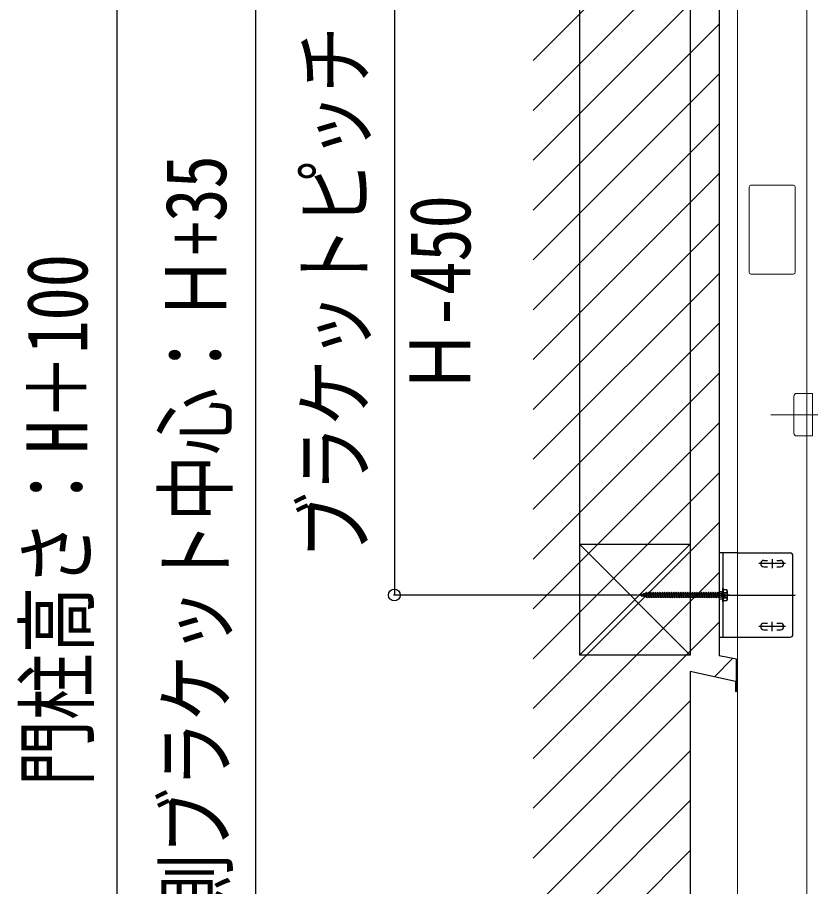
# Model space of a CAD drawing. Units: millimetres, scale not verified. Extents: x -6308 to 6308, y -4455 to 4455.
# Drawn here: x -70 to 788, y 701 to 1641 of the extents above; entities that cross this region are included whole.
import ezdxf
from ezdxf.enums import TextEntityAlignment as Align

# ---------------------------------------------------------------- set-up
doc = ezdxf.new("R2010")
doc.units = ezdxf.units.MM
doc.header["$LTSCALE"] = 20
for name, color, linetype in [('0-4_YKK_13', 4, 'Continuous'), ('0-6_YKK_D', 6, 'Continuous'), ('0-8_YSS_K', 3, 'Continuous')]:
    doc.layers.add(name, color=color, linetype=linetype)
doc.layers.add('0-5_YKK_A1', color=4, linetype='Continuous', lineweight=18)
doc.styles.add('ＭＳ ゴシック', font='')
doc.styles.get('ＭＳ ゴシック').set_extended_font_data('MS Gothic')

msp = doc.modelspace()

# ---------------------------------------------------------------- linework, layer by layer
at = {"layer": '0-4_YKK_13'}
for p, q in [((708.53, 1062), (688.53, 1062)), ((688.53, 1062), (688.53, 971)), ((692.53, 1062), (692.53, 971)), ((708.53, 1062), (765.53, 1062)), ((737.03, 1054), (740.85, 1054)), ((746.03, 1055.5), (746.03, 1045.5)), ((751.21, 1054), (755.03, 1054)), ((768.53, 974), (768.53, 1059)), ((760.53, 1050.5), (731.53, 1050.5)), ((737.03, 1047), (740.85, 1047)), ((751.21, 1047), (755.03, 1047)), ((699.71, 1016.5), (601.31, 1016.5)), ((603.53, 1016.5), (604.69, 1016.9)), ((604.88, 1016.03), (603.53, 1016.5)), ((604.99, 1017.8), (604.69, 1016.9)), ((604.88, 1016.03), (604.69, 1016.9)), ((605.33, 1015.09), (604.88, 1016.03)), ((604.99, 1017.8), (605.39, 1017.14)), ((605.33, 1015.09), (604.99, 1017.8)), ((605.33, 1015.09), (605.7, 1015.75)), ((605.39, 1017.14), (607.01, 1017.7)), ((605.7, 1015.75), (605.39, 1017.14)), ((607.59, 1015.1), (605.7, 1015.75)), ((607.39, 1018.62), (607.01, 1017.7)), ((607.59, 1015.1), (607.01, 1017.7)), ((607.39, 1018.62), (607.71, 1017.94)), ((607.94, 1014.19), (607.39, 1018.62)), ((607.94, 1014.19), (607.59, 1015.1)), ((607.71, 1017.94), (609.34, 1018.5)), ((608.4, 1014.82), (607.71, 1017.94)), ((607.94, 1014.19), (608.4, 1014.82)), ((610.06, 1014.25), (608.4, 1014.82)), ((610.28, 1014.25), (609.28, 1018.75)), ((610.53, 1013.5), (609.78, 1019.5)), ((610.03, 1018.74), (610.06, 1018.75)), ((610.06, 1018.75), (611.78, 1018.75)), ((612.78, 1014.25), (611.78, 1018.75)), ((613.03, 1013.5), (612.28, 1019.5)), ((612.53, 1018.75), (614.28, 1018.75)), ((615.28, 1014.25), (614.28, 1018.75)), ((615.53, 1013.5), (614.78, 1019.5)), ((615.03, 1018.75), (616.78, 1018.75)), ((617.78, 1014.25), (616.78, 1018.75)), ((618.03, 1013.5), (617.28, 1019.5)), ((617.53, 1018.75), (619.28, 1018.75)), ((620.28, 1014.25), (619.28, 1018.75)), ((620.53, 1013.5), (619.78, 1019.5)), ((620.03, 1018.75), (621.78, 1018.75)), ((622.78, 1014.25), (621.78, 1018.75)), ((623.03, 1013.5), (622.28, 1019.5)), ((622.53, 1018.75), (624.28, 1018.75)), ((625.28, 1014.25), (624.28, 1018.75)), ((625.53, 1013.5), (624.78, 1019.5)), ((625.03, 1018.75), (626.78, 1018.75)), ((627.78, 1014.25), (626.78, 1018.75)), ((628.03, 1013.5), (627.28, 1019.5)), ((627.53, 1018.75), (629.28, 1018.75)), ((630.28, 1014.25), (629.28, 1018.75)), ((630.53, 1013.5), (629.78, 1019.5)), ((630.03, 1018.75), (631.78, 1018.75)), ((632.78, 1014.25), (631.78, 1018.75)), ((633.03, 1013.5), (632.28, 1019.5)), ((632.53, 1018.75), (634.28, 1018.75)), ((635.28, 1014.25), (634.28, 1018.75)), ((635.53, 1013.5), (634.78, 1019.5)), ((635.03, 1018.75), (636.78, 1018.75)), ((637.78, 1014.25), (636.78, 1018.75)), ((638.03, 1013.5), (637.28, 1019.5)), ((637.53, 1018.75), (639.28, 1018.75)), ((640.28, 1014.25), (639.28, 1018.75)), ((640.53, 1013.5), (639.78, 1019.5)), ((640.03, 1018.75), (641.78, 1018.75)), ((642.78, 1014.25), (641.78, 1018.75)), ((643.03, 1013.5), (642.28, 1019.5)), ((642.53, 1018.75), (644.28, 1018.75)), ((645.28, 1014.25), (644.28, 1018.75)), ((645.53, 1013.5), (644.78, 1019.5)), ((645.03, 1018.75), (646.78, 1018.75)), ((647.78, 1014.25), (646.78, 1018.75)), ((648.03, 1013.5), (647.28, 1019.5)), ((647.53, 1018.75), (649.28, 1018.75)), ((649.78, 1019.5), (649.28, 1018.75)), ((650.28, 1014.25), (649.28, 1018.75)), ((650.03, 1018.75), (649.78, 1019.5)), ((650.53, 1013.5), (649.78, 1019.5)), ((651.03, 1014.25), (650.03, 1018.75)), ((650.03, 1018.75), (651.78, 1018.75)), ((652.78, 1014.25), (651.78, 1018.75)), ((653.03, 1013.5), (652.28, 1019.5)), ((652.53, 1018.75), (654.28, 1018.75)), ((655.28, 1014.25), (654.28, 1018.75)), ((655.53, 1013.5), (654.78, 1019.5)), ((655.03, 1018.75), (656.78, 1018.75)), ((657.78, 1014.25), (656.78, 1018.75)), ((658.03, 1013.5), (657.28, 1019.5)), ((657.53, 1018.75), (659.28, 1018.75)), ((660.28, 1014.25), (659.28, 1018.75)), ((660.53, 1013.5), (659.78, 1019.5)), ((660.03, 1018.75), (661.78, 1018.75)), ((662.78, 1014.25), (661.78, 1018.75)), ((663.03, 1013.5), (662.28, 1019.5)), ((662.53, 1018.75), (664.28, 1018.75)), ((665.28, 1014.25), (664.28, 1018.75)), ((665.53, 1013.5), (664.78, 1019.5)), ((665.03, 1018.75), (666.78, 1018.75)), ((667.78, 1014.25), (666.78, 1018.75)), ((668.03, 1013.5), (667.28, 1019.5)), ((667.53, 1018.75), (669.28, 1018.75)), ((670.28, 1014.25), (669.28, 1018.75)), ((670.53, 1013.5), (669.78, 1019.5)), ((670.03, 1018.75), (671.78, 1018.75)), ((672.78, 1014.25), (671.78, 1018.75)), ((673.03, 1013.5), (672.28, 1019.5)), ((672.53, 1018.75), (674.28, 1018.75)), ((675.28, 1014.25), (674.28, 1018.75)), ((675.53, 1013.5), (674.78, 1019.5)), ((675.03, 1018.75), (676.78, 1018.75)), ((677.28, 1019.5), (676.78, 1018.75)), ((677.78, 1014.25), (676.78, 1018.75)), ((677.78, 1014.25), (676.78, 1018.75)), ((677.53, 1018.75), (677.28, 1019.5)), ((678.03, 1013.5), (677.28, 1019.5)), ((678.03, 1013.5), (677.28, 1019.5)), ((678.53, 1014.25), (677.53, 1018.75)), ((677.53, 1018.75), (679.28, 1018.75)), ((680.28, 1014.25), (679.28, 1018.75)), ((680.53, 1013.5), (679.78, 1019.5)), ((680.03, 1018.75), (681.78, 1018.75)), ((682.78, 1014.25), (681.78, 1018.75)), ((683.03, 1013.5), (682.28, 1019.5)), ((682.53, 1018.75), (684.28, 1018.75)), ((684.78, 1019.5), (684.28, 1018.75)), ((685.28, 1014.25), (684.28, 1018.75)), ((685.03, 1018.75), (684.78, 1019.5)), ((685.53, 1013.5), (684.78, 1019.5)), ((686.03, 1014.25), (685.03, 1018.75)), ((685.03, 1018.75), (686.78, 1018.75)), ((686.03, 1016.5), (771.03, 1016.5)), ((687.78, 1014.25), (686.78, 1018.75)), ((688.03, 1013.5), (687.28, 1019.5)), ((687.53, 1018.75), (691.53, 1018.75)), ((688.53, 1020.5), (692.53, 1020.5)), ((691.53, 1013.9), (691.53, 1019.1)), ((692.03, 1019.1), (691.53, 1019.1)), ((692.03, 1019.1), (692.03, 1013.9)), ((693.53, 1018.75), (692.03, 1018.75)), ((692.53, 1009.5), (692.53, 1023.5)), ((693.53, 1023.5), (692.53, 1023.5)), ((693.53, 1009.5), (693.53, 1023.5)), ((697.1, 1022.25), (693.53, 1022.25)), ((693.53, 1010.75), (693.53, 1022.25)), ((693.53, 1019.39), (697.08, 1019.39)), ((695.17, 1018.4), (694.16, 1016.5)), ((697.53, 1019.55), (695.17, 1018.4)), ((697.53, 1021.5), (697.1, 1022.25)), ((697.53, 1021.5), (697.53, 1011.5)), ((610.28, 1014.25), (610.06, 1014.25)), ((612.78, 1014.25), (611.03, 1014.25)), ((615.28, 1014.25), (613.53, 1014.25)), ((617.78, 1014.25), (616.03, 1014.25)), ((620.28, 1014.25), (618.53, 1014.25)), ((622.78, 1014.25), (621.03, 1014.25)), ((625.28, 1014.25), (623.53, 1014.25)), ((627.78, 1014.25), (626.03, 1014.25)), ((630.28, 1014.25), (628.53, 1014.25)), ((632.78, 1014.25), (631.03, 1014.25)), ((635.28, 1014.25), (633.53, 1014.25)), ((637.78, 1014.25), (636.03, 1014.25)), ((640.28, 1014.25), (638.53, 1014.25)), ((642.78, 1014.25), (641.03, 1014.25)), ((645.28, 1014.25), (643.53, 1014.25)), ((647.78, 1014.25), (646.03, 1014.25)), ((650.28, 1014.25), (648.53, 1014.25)), ((650.53, 1013.5), (650.28, 1014.25)), ((651.03, 1014.25), (650.53, 1013.5)), ((652.78, 1014.25), (651.03, 1014.25)), ((655.28, 1014.25), (653.53, 1014.25)), ((657.78, 1014.25), (656.03, 1014.25)), ((660.28, 1014.25), (658.53, 1014.25)), ((662.78, 1014.25), (661.03, 1014.25)), ((665.28, 1014.25), (663.53, 1014.25)), ((667.78, 1014.25), (666.03, 1014.25)), ((670.28, 1014.25), (668.53, 1014.25)), ((672.78, 1014.25), (671.03, 1014.25)), ((675.28, 1014.25), (673.53, 1014.25)), ((677.78, 1014.25), (676.03, 1014.25)), ((678.03, 1013.5), (677.78, 1014.25)), ((678.53, 1014.25), (678.03, 1013.5)), ((680.28, 1014.25), (678.53, 1014.25)), ((682.78, 1014.25), (681.03, 1014.25)), ((685.28, 1014.25), (683.53, 1014.25)), ((685.53, 1013.5), (685.28, 1014.25)), ((686.03, 1014.25), (685.53, 1013.5)), ((687.78, 1014.25), (686.03, 1014.25)), ((691.53, 1014.25), (688.53, 1014.25)), ((688.53, 1012.5), (692.53, 1012.5)), ((692.03, 1013.9), (691.53, 1013.9)), ((693.53, 1014.25), (692.03, 1014.25)), ((693.53, 1009.5), (692.53, 1009.5)), ((693.53, 1013.61), (697.08, 1013.61)), ((693.53, 1010.75), (697.1, 1010.75)), ((697.53, 1011.5), (697.1, 1010.75)), ((746.03, 977.5), (746.03, 987.5)), ((760.53, 982.5), (731.53, 982.5)), ((737.03, 986), (740.85, 986)), ((737.03, 979), (740.85, 979)), ((751.21, 986), (755.03, 986)), ((751.21, 979), (755.03, 979)), ((688.53, 971), (708.53, 971)), ((708.53, 971), (765.53, 971))]:
    msp.add_line(p, q, dxfattribs=at)
for points in [[(611.03, 1014.25), (610.03, 1018.75), (609.78, 1019.5), (609.28, 1018.75)], [(613.53, 1014.25), (612.53, 1018.75), (612.28, 1019.5), (611.78, 1018.75)], [(616.03, 1014.25), (615.03, 1018.75), (614.78, 1019.5), (614.28, 1018.75)], [(618.53, 1014.25), (617.53, 1018.75), (617.28, 1019.5), (616.78, 1018.75)], [(621.03, 1014.25), (620.03, 1018.75), (619.78, 1019.5), (619.28, 1018.75)], [(623.53, 1014.25), (622.53, 1018.75), (622.28, 1019.5), (621.78, 1018.75)], [(626.03, 1014.25), (625.03, 1018.75), (624.78, 1019.5), (624.28, 1018.75)], [(628.53, 1014.25), (627.53, 1018.75), (627.28, 1019.5), (626.78, 1018.75)], [(631.03, 1014.25), (630.03, 1018.75), (629.78, 1019.5), (629.28, 1018.75)], [(633.53, 1014.25), (632.53, 1018.75), (632.28, 1019.5), (631.78, 1018.75)], [(636.03, 1014.25), (635.03, 1018.75), (634.78, 1019.5), (634.28, 1018.75)], [(638.53, 1014.25), (637.53, 1018.75), (637.28, 1019.5), (636.78, 1018.75)], [(641.03, 1014.25), (640.03, 1018.75), (639.78, 1019.5), (639.28, 1018.75)], [(643.53, 1014.25), (642.53, 1018.75), (642.28, 1019.5), (641.78, 1018.75)], [(646.03, 1014.25), (645.03, 1018.75), (644.78, 1019.5), (644.28, 1018.75)], [(648.53, 1014.25), (647.53, 1018.75), (647.28, 1019.5), (646.78, 1018.75)], [(653.53, 1014.25), (652.53, 1018.75), (652.28, 1019.5), (651.78, 1018.75)], [(656.03, 1014.25), (655.03, 1018.75), (654.78, 1019.5), (654.28, 1018.75)], [(658.53, 1014.25), (657.53, 1018.75), (657.28, 1019.5), (656.78, 1018.75)], [(661.03, 1014.25), (660.03, 1018.75), (659.78, 1019.5), (659.28, 1018.75)], [(663.53, 1014.25), (662.53, 1018.75), (662.28, 1019.5), (661.78, 1018.75)], [(666.03, 1014.25), (665.03, 1018.75), (664.78, 1019.5), (664.28, 1018.75)], [(668.53, 1014.25), (667.53, 1018.75), (667.28, 1019.5), (666.78, 1018.75)], [(671.03, 1014.25), (670.03, 1018.75), (669.78, 1019.5), (669.28, 1018.75)], [(673.53, 1014.25), (672.53, 1018.75), (672.28, 1019.5), (671.78, 1018.75)], [(676.03, 1014.25), (675.03, 1018.75), (674.78, 1019.5), (674.28, 1018.75)], [(678.53, 1014.25), (677.53, 1018.75), (677.28, 1019.5), (676.78, 1018.75)], [(681.03, 1014.25), (680.03, 1018.75), (679.78, 1019.5), (679.28, 1018.75)], [(683.53, 1014.25), (682.53, 1018.75), (682.28, 1019.5), (681.78, 1018.75)], [(688.53, 1014.25), (687.53, 1018.75), (687.28, 1019.5), (686.78, 1018.75)], [(697.53, 1013.45), (695.17, 1014.6), (694.16, 1016.5)], [(611.03, 1014.25), (610.53, 1013.5), (610.28, 1014.25)], [(613.53, 1014.25), (613.03, 1013.5), (612.78, 1014.25)], [(616.03, 1014.25), (615.53, 1013.5), (615.28, 1014.25)], [(618.53, 1014.25), (618.03, 1013.5), (617.78, 1014.25)], [(621.03, 1014.25), (620.53, 1013.5), (620.28, 1014.25)], [(623.53, 1014.25), (623.03, 1013.5), (622.78, 1014.25)], [(626.03, 1014.25), (625.53, 1013.5), (625.28, 1014.25)], [(628.53, 1014.25), (628.03, 1013.5), (627.78, 1014.25)], [(631.03, 1014.25), (630.53, 1013.5), (630.28, 1014.25)], [(633.53, 1014.25), (633.03, 1013.5), (632.78, 1014.25)], [(636.03, 1014.25), (635.53, 1013.5), (635.28, 1014.25)], [(638.53, 1014.25), (638.03, 1013.5), (637.78, 1014.25)], [(641.03, 1014.25), (640.53, 1013.5), (640.28, 1014.25)], [(643.53, 1014.25), (643.03, 1013.5), (642.78, 1014.25)], [(646.03, 1014.25), (645.53, 1013.5), (645.28, 1014.25)], [(648.53, 1014.25), (648.03, 1013.5), (647.78, 1014.25)], [(653.53, 1014.25), (653.03, 1013.5), (652.78, 1014.25)], [(656.03, 1014.25), (655.53, 1013.5), (655.28, 1014.25)], [(658.53, 1014.25), (658.03, 1013.5), (657.78, 1014.25)], [(661.03, 1014.25), (660.53, 1013.5), (660.28, 1014.25)], [(663.53, 1014.25), (663.03, 1013.5), (662.78, 1014.25)], [(666.03, 1014.25), (665.53, 1013.5), (665.28, 1014.25)], [(668.53, 1014.25), (668.03, 1013.5), (667.78, 1014.25)], [(671.03, 1014.25), (670.53, 1013.5), (670.28, 1014.25)], [(673.53, 1014.25), (673.03, 1013.5), (672.78, 1014.25)], [(676.03, 1014.25), (675.53, 1013.5), (675.28, 1014.25)], [(678.53, 1014.25), (678.03, 1013.5), (677.78, 1014.25)], [(681.03, 1014.25), (680.53, 1013.5), (680.28, 1014.25)], [(683.53, 1014.25), (683.03, 1013.5), (682.78, 1014.25)], [(688.53, 1014.25), (688.03, 1013.5), (687.78, 1014.25)]]:
    msp.add_lwpolyline(points, dxfattribs=at)
for centre, radius, start, end in [((765.53, 1059), 3, 0, 90), ((737.03, 1050.5), 3.5, 90, 270), ((755.03, 1050.5), 3.5, 270, 90), ((694.97, 1020.83), 2.56, 325.61575, 33.74822), ((687.98, 1016.5), 9.55, 342.41205, 17.58795), ((694.97, 1012.17), 2.56, 326.25178, 34.38425), ((737.03, 982.5), 3.5, 90, 270), ((755.03, 982.5), 3.5, 270, 90), ((765.53, 974), 3, 270, 0)]:
    msp.add_arc(centre, radius, start, end, dxfattribs=at)
at = {"layer": '0-5_YKK_A1'}
for p, q in [((708.53, 547.09), (708.53, 1828)), ((783.53, 547), (783.53, 1828)), ((721.03, 1457.5), (721.03, 1365.5)), ((769.03, 1459.5), (723.03, 1459.5)), ((771.03, 1457.5), (771.03, 1365.5)), ((769.03, 1363.5), (723.03, 1363.5)), ((769.53, 1231.5), (769.53, 1191.5)), ((744.53, 1211.5), (814.53, 1211.5)), ((772.53, 1188.5), (789.53, 1188.5))]:
    msp.add_line(p, q, dxfattribs=at)
msp.add_lwpolyline([(789.53, 1188.5), (789.53, 1234.5), (772.53, 1234.5)], dxfattribs=at)
for centre, radius, start, end in [((723.03, 1457.5), 2, 90, 180), ((769.03, 1457.5), 2, 0, 90), ((723.03, 1365.5), 2, 180, 270), ((769.03, 1365.5), 2, 270, 0), ((772.53, 1231.5), 3, 90, 180), ((772.53, 1191.5), 3, 180, 270)]:
    msp.add_arc(centre, radius, start, end, dxfattribs=at)
at = {"layer": '0-6_YKK_D'}
for p, q in [((37.53, 1831.5), (37.53, 531.5)), ((187.53, 1766.5), (187.53, 531.5)), ((337.53, 1766.5), (337.53, 1016.5)), ((600.31, 1016.5), (336.53, 1016.5))]:
    msp.add_line(p, q, dxfattribs=at)
msp.add_circle((337.53, 1016.5), 6.38, dxfattribs=at)
at = {"layer": '0-8_YSS_K'}
for p, q in [((537.53, 1961.5), (537.53, 1071.5)), ((657.53, 1961.5), (657.53, 1071.5)), ((688.53, 1961.5), (688.53, 950.86)), ((487.53, 1594.31), (688.53, 1795.31)), ((487.53, 1540.43), (688.53, 1741.43)), ((487.53, 1486.55), (688.53, 1687.55)), ((487.53, 1432.67), (688.53, 1633.67)), ((487.53, 1378.79), (688.53, 1579.79)), ((487.53, 1324.9), (688.53, 1525.9)), ((487.53, 1271.02), (688.53, 1472.02)), ((487.53, 1217.14), (688.53, 1418.14)), ((487.53, 1163.26), (688.53, 1364.26)), ((487.53, 1109.38), (688.53, 1310.38)), ((487.53, 1055.5), (688.53, 1256.5)), ((487.53, 1001.62), (688.53, 1202.62)), ((487.53, 947.73), (688.53, 1148.73)), ((487.53, 893.85), (688.53, 1094.85)), ((537.53, 1071.5), (657.53, 1071.5)), ((537.53, 1071.5), (657.53, 951.5)), ((657.53, 1071.5), (537.53, 951.5)), ((537.53, 1071.5), (537.53, 951.5)), ((657.53, 1071.5), (657.53, 951.5)), ((487.53, 839.97), (688.53, 1040.97)), ((487.53, 786.09), (688.53, 987.09)), ((657.53, 951.5), (537.53, 951.5)), ((683.53, 928.21), (703.24, 947.92)), ((707.53, 947.06), (707.53, 912.56)), ((657.53, 934.04), (657.53, 531.5)), ((706.53, 923.06), (657.53, 934.04)), ((706.53, 923.06), (706.53, 912.56)), ((487.53, 732.21), (657.53, 902.21)), ((487.53, 678.33), (657.53, 848.33)), ((487.53, 624.44), (657.53, 794.44)), ((487.53, 570.56), (657.53, 740.56))]:
    msp.add_line(p, q, dxfattribs=at)
msp.add_lwpolyline([(707.53, 912.56), (707.53, 947.06), (688.53, 950.86)], dxfattribs=at)
msp.add_arc((707.03, 912.56), 0.5, 180, 0, dxfattribs=at)

# ---------------------------------------------------------------- texts
at = {"layer": '0-6_YKK_D', "style": 'ＭＳ ゴシック', "width": 0.8}
for s, p in [('ブラケットピッチ', (325.53, 1055.5)), ('上側ブラケット中心：Ｈ+35', (175.53, 592.2)), ('Ｈ-450', (439.53, 1233.1)), ('門柱高さ：H＋100', (25.53, 809.5))]:
    msp.add_text(s, height=65.98, rotation=90, dxfattribs=at).set_placement(p, align=Align.BOTTOM_LEFT)

doc.saveas('drawing.dxf')
